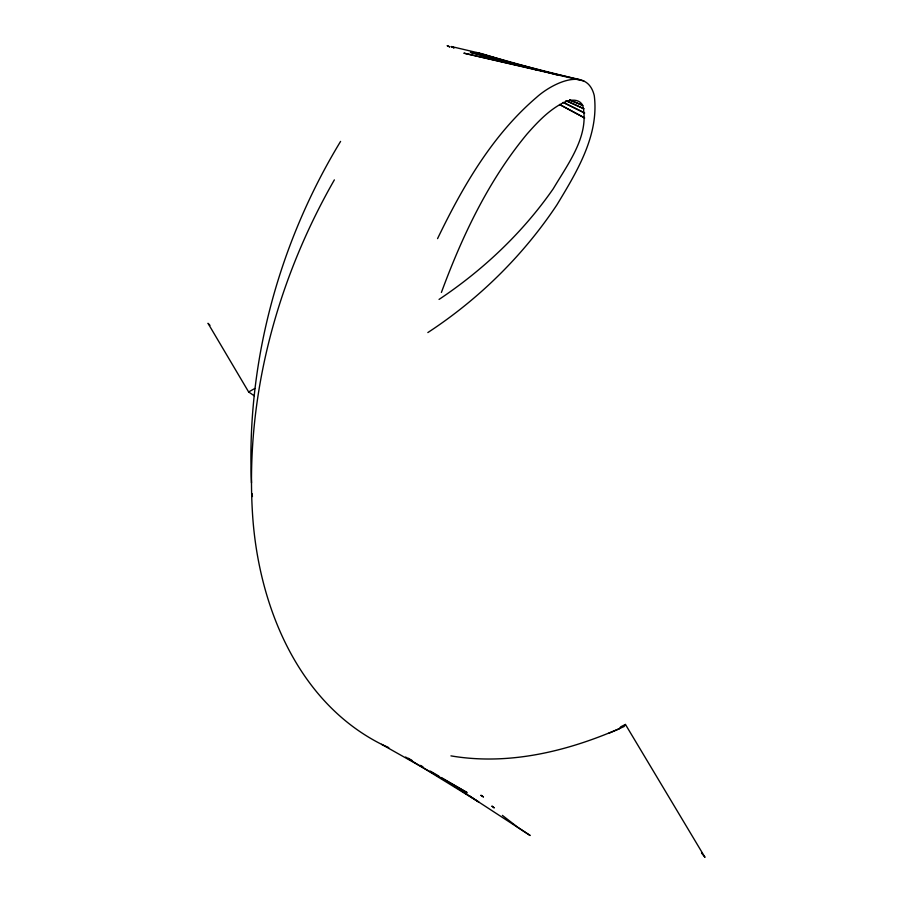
<?xml version="1.0" encoding="UTF-8"?>
<svg xmlns="http://www.w3.org/2000/svg" width="913" height="913" viewBox="0 0 913 913"><rect width="100%" height="100%" fill="white"/><g stroke="black" fill="none" stroke-linecap="round" stroke-linejoin="round"><path stroke-width="1.37" d="M441.401 292.434C462.183 236.102 488.364 180.728 526.881 134.211C537.358 122.308 548.553 110.37 562.819 102.986C568.982 99.711 578.842 97.965 582.745 105.406C589.844 135.581 567.829 164.032 553.312 188.66C522.852 232.507 483.376 269.814 439.05 299.418M437.555 238.624C462.56 186.845 492.255 135.227 536.479 97.429C550.893 84.258 586.968 65.2 594.272 95.648C599.293 135.318 576.617 172.249 556.919 204.843C523.172 255.594 478.8 299.19 427.843 332.56M334.363 179.884C276.947 280.086 245.471 396.71 252.433 512.478C257.774 603.002 296.394 701.469 381.566 744.323L467.079 792.552L441.356 777.545M340.583 141.401C278.67 243.223 246.111 363.682 251.497 482.92M701.492 852.959L704.996 857.341L625.439 724.443L624.07 726.554C570.191 750.657 510.07 765.95 450.942 755.873M209.956 325.336L208.004 323.293L248.644 391.962L254.795 388.481M625.439 724.443L620.692 726.839L619.471 728.722L608.56 733.401M579.607 79.545L463.872 53.159L583.784 80.949L470.378 52.383L518.55 65.108M453.932 47.898L451.421 46.552L481.836 53.707L522.521 66.021M521.3 65.839L525.432 66.923M532.313 68.749L536.445 69.833M558.596 75.323L476.381 52.566L506.224 61.468M508.94 62.278L513.003 63.488M525.226 66.843L529.3 68.076M569.621 100.11L582.745 105.406L569.632 99.825M565.843 100.715L584.046 108.83L567.258 101.081M381.566 744.323L388.79 747.633M449.744 46.848L447.153 45.661L449.71 46.905M563.047 102.416L584.697 113.018L564.382 102.895M451.421 46.552L453.955 47.818M559.543 104.493L584.685 117.971L559.772 104.573M408.282 758.247L411.957 760.392M420.528 765.402L422.981 766.829M430.331 771.108L438.902 776.118M405.6 757.025L478.789 802.036L469.419 795.828M462.389 791.172L467.068 794.276M453.293 785.374L455.655 786.949M458.018 788.524L530.145 835.498L517.694 827.224L502.378 815.377M248.644 391.962L254.328 395.854M492.004 806.259L494.298 807.902L492.061 806.168M252.136 493.705L252.41 496.546M483.399 796.889L481.014 795.349L483.399 796.889"/></g></svg>
